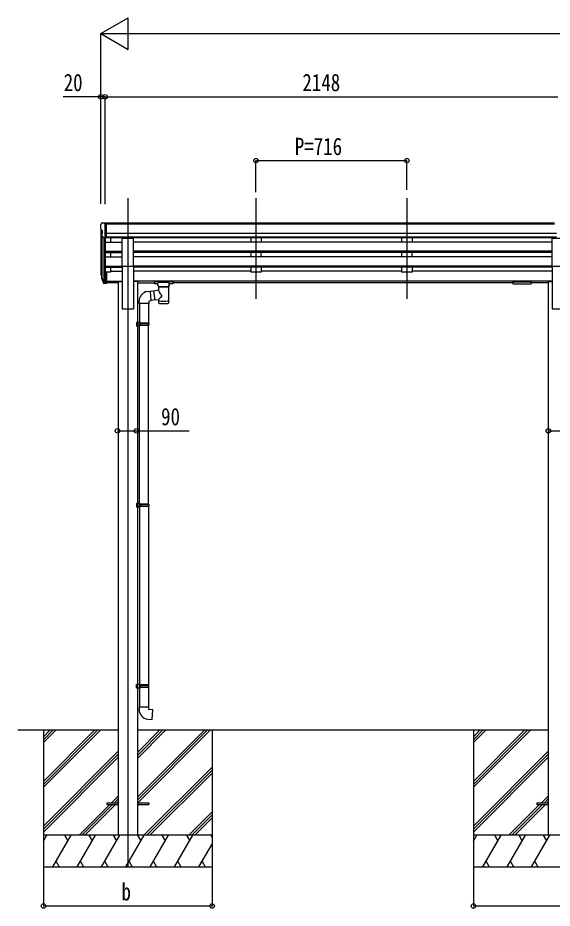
# Model space of a CAD drawing. Units: millimetres, scale not verified. Extents: x -10512 to 10512, y -7425 to 7425.
# Drawn here: x -4896 to -2361, y -4807 to -580 of the extents above; entities that cross this region are included whole.
import ezdxf
from ezdxf.enums import TextEntityAlignment as Align

# ---------------------------------------------------------------- set-up
doc = ezdxf.new("R2010")
doc.units = ezdxf.units.MM
doc.header["$LTSCALE"] = 30
for name, color, linetype in [('0-3_YKK_12', 2, 'Continuous'), ('0-4_YKK_13', 4, 'Continuous'), ('0-5_YKK_A1', 4, 'Continuous'), ('0-6_YKK_D', 6, 'Continuous')]:
    doc.layers.add(name, color=color, linetype=linetype)
doc.styles.add('ＭＳ ゴシック', font='')
doc.styles.get('ＭＳ ゴシック').set_extended_font_data('MS Gothic')

msp = doc.modelspace()

# ---------------------------------------------------------------- linework, layer by layer
at = {"layer": '0-3_YKK_12'}
for p, q in [((-4374.45, -1436.55), (-4374.45, -4610.96)), ((-3766.45, -1436.55), (-3766.45, -1914.07)), ((-3050.45, -1436.55), (-3050.45, -1914.07))]:
    msp.add_line(p, q, dxfattribs=at)
at = {"layer": '0-4_YKK_13'}
for p, q in [((-4504.45, -1562.31), (-4504.45, -1562.94)), ((-4497.54, -1553.51), (-4501.6, -1559.31)), ((-4494.45, -1552.94), (-4496.78, -1553.08)), ((-4494.45, -1552.94), (-4475.95, -1552.94)), ((-4482.45, -1625.92), (-4482.45, -1552.94)), ((-4475.95, -1552.94), (-4465.95, -1553.03)), ((-4475.95, -1624.92), (-4475.95, -1552.94)), ((-4465.95, -1554.54), (-4465.95, -1553.03)), ((-4501.91, -1584.12), (-4496.6, -1587.19)), ((-4496.45, -1587.45), (-4496.45, -1603.73)), ((-4490.07, -1624.11), (-4499.07, -1608.52)), ((-4482.45, -1625.92), (-4487.66, -1625.61)), ((-4475.95, -1624.92), (-4482.45, -1624.92)), ((-4401.95, -1758.39), (-4401.95, -1626.59)), ((-4401.95, -1626.59), (-4346.95, -1626.59)), ((-4346.95, -1758.39), (-4346.95, -1626.59)), ((-2361.95, -1758.39), (-2361.95, -1626.59)), ((-2361.95, -1626.59), (-2306.95, -1626.59)), ((-4401.95, -1758.39), (-4346.95, -1758.39)), ((-2361.95, -1758.39), (-2306.95, -1758.39)), ((-4501.35, -1800.85), (-4497.47, -1808.8)), ((-4500.75, -1799.47), (-4497.47, -1806.54)), ((-4499.04, -1812.13), (-4498.7, -1816.53)), ((-4498.7, -1816.53), (-4489.89, -1840.08)), ((-4498.08, -1815.97), (-4489.89, -1832.15)), ((-4488.88, -1831.02), (-4496.64, -1815.61)), ((-4482.45, -1786.66), (-4482.45, -1841.44)), ((-4475.95, -1786.66), (-4482.45, -1786.66)), ((-4475.95, -1786.66), (-4475.95, -1840.7)), ((-4482.45, -1831.69), (-4487.58, -1831.69)), ((-4482.45, -1833.5), (-4487.29, -1833.5)), ((-4482.45, -1841.44), (-4487.29, -1841.44)), ((-4475.95, -1826.79), (-4482.45, -1826.79)), ((-4475.95, -1831.67), (-4482.45, -1831.67)), ((-4475.95, -1840.7), (-4482.45, -1840.7)), ((-4248.45, -1831.24), (-4248.45, -1842)), ((-4163.45, -1830.58), (-4246.45, -1830.58)), ((-4163.45, -1832.76), (-4246.45, -1832.76)), ((-4231.95, -1842.67), (-4246.45, -1842.67)), ((-4231.95, -1849.47), (-4231.95, -1839.2)), ((-4227.85, -1871.55), (-4227.85, -1853.96)), ((-4182.05, -1853.98), (-4182.03, -1934.27)), ((-4177.95, -1849.47), (-4177.95, -1839.2)), ((-4163.45, -1842.67), (-4177.95, -1842.67)), ((-4161.45, -1831.24), (-4161.45, -1842)), ((-4161.45, -1831.43), (-4161.45, -1832.98)), ((-2547.45, -1831.24), (-2547.45, -1842)), ((-2547.45, -1831.43), (-2547.45, -1832.98)), ((-2545.45, -1830.58), (-2462.45, -1830.58)), ((-2545.45, -1832.76), (-2462.45, -1832.76)), ((-2545.45, -1842.67), (-2462.45, -1842.67)), ((-2460.45, -1831.24), (-2460.45, -1842)), ((-4281.81, -1879.48), (-4269.29, -1877.92)), ((-4252.78, -1877.33), (-4269.12, -1879.87)), ((-4253.07, -1875.46), (-4227.85, -1871.54)), ((-4253.07, -1875.46), (-4246.05, -1920.71)), ((-4321.21, -1935.49), (-4321.21, -1924.57)), ((-4275.21, -1935.49), (-4321.21, -1935.49)), ((-4319.25, -1935.49), (-4319.25, -2026.33)), ((-4277.25, -1935.49), (-4277.25, -2028.88)), ((-4246.34, -1918.84), (-4265.45, -1921.8)), ((-4227.85, -1917.89), (-4246.05, -1920.71)), ((-4227.86, -1934.27), (-4227.85, -1917.64)), ((-4317.25, -2026.38), (-4333.25, -2025.91)), ((-4333.25, -2025.91), (-4333.25, -2043.86)), ((-4317.25, -2028.38), (-4319.25, -2028.38)), ((-4276.25, -2028.88), (-4319.25, -2028.88)), ((-4317.25, -2028.38), (-4317.25, -2026.38)), ((-4314.77, -2030.88), (-4314.34, -2028.88)), ((-4275.25, -2030.88), (-4276.25, -2028.88)), ((-4317.25, -2043.38), (-4333.25, -2043.86)), ((-4275.25, -2030.88), (-4319.25, -2030.88)), ((-4275.25, -2038.88), (-4319.25, -2038.88)), ((-4276.25, -2040.88), (-4319.25, -2040.88)), ((-4319.25, -2885.58), (-4319.25, -2043.44)), ((-4317.25, -2043.38), (-4317.25, -2041.38)), ((-4277.25, -2888.14), (-4277.25, -2040.88)), ((-4275.25, -2038.88), (-4276.25, -2040.88)), ((-4275.25, -2030.88), (-4275.25, -2038.88)), ((-4317.25, -2885.64), (-4333.25, -2885.17)), ((-4333.25, -2885.17), (-4333.25, -2903.11)), ((-4317.25, -2902.64), (-4333.25, -2903.11)), ((-4317.25, -2887.64), (-4319.25, -2887.64)), ((-4276.25, -2888.14), (-4319.25, -2888.14)), ((-4275.25, -2890.14), (-4319.25, -2890.14)), ((-4275.25, -2898.14), (-4319.25, -2898.14)), ((-4276.25, -2900.14), (-4319.25, -2900.14)), ((-4319.25, -2902.7), (-4319.25, -3744.83)), ((-4317.25, -2887.64), (-4317.25, -2885.64)), ((-4317.25, -2902.64), (-4317.25, -2900.64)), ((-4314.77, -2890.14), (-4314.34, -2888.14)), ((-4277.25, -2900.14), (-4277.25, -3747.39)), ((-4275.25, -2890.14), (-4276.25, -2888.14)), ((-4275.25, -2898.14), (-4276.25, -2900.14)), ((-4275.25, -2890.14), (-4275.25, -2898.14)), ((-4317.25, -3744.89), (-4333.25, -3744.42)), ((-4333.25, -3762.36), (-4333.25, -3744.42)), ((-4317.25, -3761.89), (-4333.25, -3762.36)), ((-4276.25, -3747.39), (-4319.25, -3747.39)), ((-4275.25, -3749.39), (-4319.25, -3749.39)), ((-4275.25, -3757.39), (-4319.25, -3757.39)), ((-4276.25, -3759.39), (-4319.25, -3759.39)), ((-4317.25, -3759.89), (-4319.25, -3759.89)), ((-4319.25, -3761.95), (-4319.25, -3853.39)), ((-4317.25, -3744.89), (-4317.25, -3746.89)), ((-4317.25, -3759.89), (-4317.25, -3761.89)), ((-4314.77, -3757.39), (-4314.34, -3759.39)), ((-4277.25, -3759.39), (-4277.25, -3853.39)), ((-4275.25, -3749.39), (-4276.25, -3747.39)), ((-4275.25, -3757.39), (-4276.25, -3759.39)), ((-4275.25, -3757.39), (-4275.25, -3749.39)), ((-4275.25, -3853.39), (-4321.25, -3853.39)), ((-4321.25, -3853.39), (-4321.25, -3864.31)), ((-4275.25, -3863.39), (-4275.25, -3853.39)), ((-4474.45, -4306.46), (-4474.45, -4315.46)), ((-4474.45, -4306.46), (-4419.65, -4306.46)), ((-4329.25, -4306.46), (-4274.45, -4306.46)), ((-4274.45, -4306.46), (-4274.45, -4315.46)), ((-2434.45, -4306.46), (-2434.45, -4315.46)), ((-2434.45, -4306.46), (-2379.65, -4306.46)), ((-4474.45, -4315.46), (-4419.65, -4315.46)), ((-4329.25, -4315.46), (-4274.45, -4315.46)), ((-2434.45, -4315.46), (-2379.65, -4315.46))]:
    msp.add_line(p, q, dxfattribs=at)
for points in [[(-4246.45, -1830.58), (-4246.8, -1830.58), (-4247.33, -1830.61), (-4247.78, -1830.66), (-4248.08, -1830.74), (-4248.25, -1830.84), (-4248.37, -1830.97), (-4248.44, -1831.15), (-4248.45, -1831.24)], [(-4246.45, -1842.67), (-4246.8, -1842.66), (-4247.33, -1842.64), (-4247.78, -1842.59), (-4248.08, -1842.51), (-4248.25, -1842.41), (-4248.37, -1842.27), (-4248.44, -1842.09), (-4248.45, -1842)], [(-4227.85, -1853.96), (-4228.08, -1853.87), (-4229.43, -1853.13), (-4230.55, -1852.29), (-4231.3, -1851.42), (-4231.77, -1850.52), (-4231.94, -1849.64)], [(-4177.99, -1849.42), (-4177.96, -1849.77), (-4178.21, -1850.73), (-4178.73, -1851.61), (-4179.53, -1852.45), (-4180.65, -1853.25), (-4182.05, -1853.98)], [(-4161.45, -1831.24), (-4161.48, -1831.05), (-4161.57, -1830.91), (-4161.67, -1830.82), (-4161.77, -1830.76), (-4161.89, -1830.71), (-4162.18, -1830.65), (-4162.67, -1830.6), (-4163.21, -1830.58), (-4163.45, -1830.58)], [(-4161.45, -1842), (-4161.48, -1842.2), (-4161.57, -1842.34), (-4161.67, -1842.43), (-4161.77, -1842.49), (-4161.89, -1842.54), (-4162.18, -1842.6), (-4162.67, -1842.64), (-4163.21, -1842.66), (-4163.45, -1842.67)], [(-2547.45, -1831.24), (-2547.41, -1831.05), (-2547.32, -1830.91), (-2547.23, -1830.82), (-2547.13, -1830.76), (-2547, -1830.71), (-2546.71, -1830.65), (-2546.22, -1830.6), (-2545.68, -1830.58), (-2545.45, -1830.58)], [(-2547.45, -1842), (-2547.41, -1842.2), (-2547.32, -1842.34), (-2547.23, -1842.43), (-2547.13, -1842.49), (-2547, -1842.54), (-2546.71, -1842.6), (-2546.22, -1842.64), (-2545.68, -1842.66), (-2545.45, -1842.67)], [(-2462.45, -1830.58), (-2462.09, -1830.58), (-2461.56, -1830.61), (-2461.11, -1830.66), (-2460.81, -1830.74), (-2460.64, -1830.84), (-2460.52, -1830.97), (-2460.45, -1831.15), (-2460.45, -1831.24)], [(-2462.45, -1842.67), (-2462.09, -1842.66), (-2461.56, -1842.64), (-2461.11, -1842.59), (-2460.81, -1842.51), (-2460.64, -1842.41), (-2460.52, -1842.27), (-2460.45, -1842.09), (-2460.45, -1842)], [(-4269.29, -1877.92), (-4265.28, -1923.75), (-4275.21, -1925.49), (-4275.21, -1935.49)], [(-4317.25, -2041.38), (-4319.25, -2041.38), (-4319.25, -2028.38)], [(-4314.77, -2030.88), (-4314.77, -2038.88), (-4314.34, -2040.88)], [(-4317.25, -2900.64), (-4319.25, -2900.64), (-4319.25, -2887.64)], [(-4314.77, -2890.14), (-4314.77, -2898.14), (-4314.34, -2900.14)], [(-4317.25, -3746.89), (-4319.25, -3746.89), (-4319.25, -3759.89)], [(-4314.77, -3757.39), (-4314.77, -3749.39), (-4314.34, -3747.39)], [(-4280.17, -3909.13), (-4259.33, -3910.96), (-4255.32, -3865.13), (-4275.25, -3863.39)]]:
    msp.add_lwpolyline(points, dxfattribs=at)
for centre, radius, start, end in [((-4501.45, -1562.31), 3, 93, 180), ((-4302.45, -1562.94), 202, 180, 184.94904), ((-4496.72, -1554.08), 1, 93.5, 145), ((-4497.54, -1579.75), 6.18, 185.7035, 224.99897), ((-4496.48, -1607.02), 3, 94.7167, 210), ((-4496.75, -1603.73), 0.3, 274.7167, 0), ((-4496.75, -1587.45), 0.3, 0, 60), ((-4487.47, -1622.61), 3, 210, 266.5), ((-4473.26, -1791.74), 29.53, 186.50806, 197.98144), ((-4471.86, -1789.98), 30.41, 187.1552, 198.19734), ((-4275.3, -1924.93), 45.91, 98.14944, 179.55845), ((-4276.25, -3864.31), 45, 180, 265)]:
    msp.add_arc(centre, radius, start, end, dxfattribs=at)
for centre, major_axis, ratio, start_param, end_param in [((-4413.79, -1792.17), (-89.06, 1.43), 0.57596, 6.1962358, 6.3678173), ((-4414.58, -1785.49), (87.93, 4.42), 0.541684, 3.0659337, 3.2228513), ((-4497.73, -1812.13), (1.3, 0), 0.90356, 1.3700892, 3.347195), ((-4411.81, -1795.94), (-89.07, 0), 0.90356, 0.2056023, 0.2515348), ((-4412.53, -1792.07), (-88.05, 0), 0.90356, 0.2662965, 0.3003836), ((-4487.29, -1830.79), (-3, 0), 0.90356, 0.5235988, 1.5707963), ((-4487.29, -1838.73), (3, 0), 0.90356, 3.6651914, 4.712389), ((-4487.58, -1830.34), (-1.5, 0), 0.90356, 0.5235988, 1.5707963), ((-4246.45, -1832.98), (-2, 0), 0.109601, 4.712389, 6.2831853), ((-4204.95, -1839.2), (-27, 0), 0.122176, 3.1415927, 6.2831853), ((-4215.95, -1849.47), (-16, 0), 0.361356, 0, 0.0194874), ((-4204.93, -1854.43), (-22.92, 0.42), 0.07247, 0.0008089, 1.5716053), ((-4204.93, -1856.05), (-22.92, 0.42), 0.07247, 0.0008089, 1.5716053), ((-4204.96, -1854.43), (22.91, 0.42), 0.072511, 4.711586, 6.2823824), ((-4204.96, -1856.05), (22.91, 0.42), 0.072511, 4.711586, 6.2823824), ((-4163.45, -1832.98), (-2, 0), 0.109601, 3.1415927, 4.712389), ((-2545.45, -1832.98), (2, 0), 0.109601, 1.5707963, 3.1415927), ((-2462.45, -1832.98), (2, 0), 0.109601, 0, 1.5707963), ((-4204.95, -1898.09), (22.81, -26.62), 0.234429, 3.1563334, 4.5976381), ((-4207.5, -1895.44), (-20.32, -22.25), 0.045535, 4.9756507, 6.2441899), ((-4204.95, -1934.27), (-22.92, 0), 0.101955, 6.2829723, 9.4248207), ((-4204.95, -1921.83), (-22.91, 0), 0.122865, 6.2831853, 9.424778)]:
    msp.add_ellipse(centre, major_axis=major_axis, ratio=ratio, start_param=start_param, end_param=end_param, dxfattribs=at)
at = {"layer": '0-5_YKK_A1'}
for p, q in [((-2350.95, -1554.54), (-4475.95, -1554.54)), ((-2350.95, -1559.76), (-4475.95, -1559.76)), ((-4502.45, -1583.52), (-4502.45, -1786.3)), ((-4482.45, -1594.04), (-4482.45, -1786.66)), ((-2340.95, -1603.29), (-4475.95, -1603.29)), ((-4497.47, -1611.29), (-4497.47, -1813.01)), ((-4488.45, -1625.45), (-4488.45, -1831.44)), ((-4482.45, -1644.97), (-4401.95, -1644.97)), ((-2340.95, -1621.14), (-4475.95, -1621.14)), ((-2340.95, -1624.39), (-4475.95, -1624.39)), ((-4457.45, -1624.39), (-4457.45, -1646.46)), ((-2361.95, -1644.97), (-4346.95, -1644.97)), ((-3791.45, -1624.49), (-3791.45, -1644.87)), ((-3741.45, -1644.87), (-3791.45, -1644.87)), ((-3741.45, -1624.49), (-3741.45, -1644.87)), ((-3075.45, -1624.49), (-3075.45, -1644.87)), ((-3025.45, -1644.87), (-3075.45, -1644.87)), ((-3025.45, -1624.49), (-3025.45, -1644.87)), ((-4482.45, -1688.33), (-4401.95, -1688.33)), ((-4482.45, -1689.83), (-4401.95, -1689.83)), ((-2361.95, -1688.33), (-4346.95, -1688.33)), ((-2361.95, -1689.83), (-4346.95, -1689.83)), ((-4482.45, -1694.15), (-4401.95, -1694.15)), ((-4482.45, -1715.07), (-4401.95, -1715.07)), ((-4457.45, -1694.15), (-4457.45, -1715.07)), ((-2361.95, -1694.15), (-4346.95, -1694.15)), ((-2361.95, -1714.98), (-4346.95, -1714.98)), ((-3791.45, -1694.15), (-3791.45, -1714.98)), ((-3741.45, -1714.98), (-3791.45, -1714.98)), ((-3741.45, -1714.98), (-3741.45, -1694.15)), ((-3075.45, -1694.15), (-3075.45, -1714.98)), ((-3025.45, -1714.98), (-3075.45, -1714.98)), ((-3025.45, -1714.98), (-3025.45, -1694.15)), ((-4482.45, -1758.44), (-4401.95, -1758.44)), ((-4482.45, -1759.93), (-4401.95, -1759.93)), ((-4482.45, -1764.25), (-4401.95, -1764.25)), ((-4457.45, -1764.25), (-4457.45, -1787.3)), ((-4401.95, -1758.39), (-4401.95, -1960.96)), ((-4346.95, -1758.39), (-4346.95, -1960.96)), ((-2361.95, -1758.44), (-4346.95, -1758.39)), ((-2361.95, -1759.93), (-4346.95, -1759.93)), ((-2361.95, -1764.25), (-4346.95, -1764.25)), ((-3791.45, -1764.25), (-3791.45, -1787.3)), ((-3741.45, -1764.25), (-3741.45, -1787.3)), ((-3075.45, -1764.25), (-3075.45, -1787.3)), ((-3025.45, -1764.25), (-3025.45, -1787.3)), ((-2361.95, -1758.39), (-2361.95, -1960.96)), ((-4457.45, -1787.3), (-4475.95, -1787.3)), ((-4457.45, -1782.35), (-4401.95, -1782.35)), ((-3791.45, -1782.35), (-4346.95, -1782.35)), ((-3741.45, -1787.3), (-3791.45, -1787.3)), ((-3075.45, -1782.35), (-3741.45, -1782.35)), ((-3025.45, -1787.3), (-3075.45, -1787.3)), ((-2361.95, -1782.35), (-3025.45, -1782.35)), ((-4475.95, -1829.37), (-4401.95, -1829.37)), ((-4475.95, -1830.76), (-4401.95, -1830.76)), ((-4419.65, -1838.45), (-4475.95, -1838.45)), ((-4419.65, -1831.96), (-4419.65, -4460.96)), ((-4419.65, -1831.96), (-4401.95, -1831.96)), ((-2361.95, -1829.37), (-4346.95, -1829.37)), ((-2361.95, -1830.76), (-4346.95, -1830.76)), ((-4329.25, -1831.96), (-4346.95, -1831.96)), ((-4329.25, -1831.96), (-4329.25, -4460.96)), ((-4329.25, -1838.45), (-4248.45, -1838.45)), ((-2547.45, -1838.45), (-4161.45, -1838.45)), ((-2379.65, -1838.45), (-2460.45, -1838.45)), ((-2379.65, -1831.96), (-2379.65, -4460.96)), ((-2379.65, -1831.96), (-2361.95, -1831.96)), ((-4401.95, -1960.96), (-4346.95, -1960.96)), ((-2361.95, -1960.96), (-2306.95, -1960.96)), ((-4896.48, -3960.96), (-4419.65, -3960.96)), ((-4774.65, -3960.96), (-4774.65, -4610.96)), ((-4774.65, -4205.13), (-4530.47, -3960.96)), ((-4774.65, -4219.28), (-4516.32, -3960.96)), ((-4774.65, -4233.42), (-4502.18, -3960.96)), ((-4774.65, -4021.29), (-4714.32, -3960.96)), ((-4774.65, -4007.15), (-4728.46, -3960.96)), ((-4774.65, -3993), (-4742.6, -3960.96)), ((-4329.45, -4280.43), (-4009.97, -3960.96)), ((-4329.45, -4294.58), (-3995.82, -3960.96)), ((-4329.45, -4096.59), (-4193.82, -3960.96)), ((-4329.45, -4082.45), (-4207.96, -3960.96)), ((-4329.45, -4068.3), (-4222.1, -3960.96)), ((-4329.25, -3960.96), (-2379.65, -3960.96)), ((-4327.19, -4306.46), (-3981.68, -3960.96)), ((-3974.65, -3960.96), (-3974.65, -4610.96)), ((-2734.65, -3960.96), (-2734.65, -4610.96)), ((-2734.65, -4205.13), (-2490.47, -3960.96)), ((-2734.65, -4219.28), (-2476.32, -3960.96)), ((-2734.65, -4233.42), (-2462.18, -3960.96)), ((-2734.65, -4021.29), (-2674.32, -3960.96)), ((-2734.65, -4007.15), (-2688.46, -3960.96)), ((-2734.65, -3993), (-2702.6, -3960.96)), ((-4774.65, -4417.27), (-4419.85, -4062.47)), ((-4774.65, -4431.41), (-4419.85, -4076.61)), ((-4774.65, -4445.55), (-4419.85, -4090.75)), ((-2734.65, -4417.27), (-2379.85, -4062.47)), ((-2734.65, -4431.41), (-2379.85, -4076.61)), ((-2734.65, -4445.55), (-2379.85, -4090.75)), ((-4297.84, -4460.96), (-3974.65, -4137.77)), ((-4283.7, -4460.96), (-3974.65, -4151.91)), ((-4269.55, -4460.96), (-3974.65, -4166.05)), ((-4451.7, -4306.46), (-4419.85, -4274.6)), ((-4437.56, -4306.46), (-4419.85, -4288.74)), ((-4423.42, -4306.46), (-4419.65, -4302.68)), ((-2411.7, -4306.46), (-2379.85, -4274.6)), ((-2397.56, -4306.46), (-2379.85, -4288.74)), ((-2383.42, -4306.46), (-2379.85, -4302.88)), ((-4606.2, -4460.96), (-4460.7, -4315.46)), ((-4592.06, -4460.96), (-4446.56, -4315.46)), ((-4577.92, -4460.96), (-4432.42, -4315.46)), ((-4085.7, -4460.96), (-3974.65, -4349.9)), ((-2566.2, -4460.96), (-2420.7, -4315.46)), ((-2552.06, -4460.96), (-2406.56, -4315.46)), ((-2537.92, -4460.96), (-2392.42, -4315.46)), ((-4071.56, -4460.96), (-3974.65, -4364.04)), ((-4057.42, -4460.96), (-3974.65, -4378.18)), ((-3974.65, -4460.96), (-4774.65, -4460.96)), ((-4774.65, -4488.46), (-4758.77, -4460.96)), ((-4729.9, -4610.96), (-4643.3, -4460.96)), ((-4658.3, -4486.94), (-4673.3, -4460.96)), ((-4614.43, -4610.96), (-4527.83, -4460.96)), ((-4542.83, -4486.94), (-4557.83, -4460.96)), ((-4498.96, -4610.96), (-4412.36, -4460.96)), ((-4427.36, -4486.94), (-4442.36, -4460.96)), ((-4383.49, -4610.96), (-4296.89, -4460.96)), ((-4311.89, -4486.94), (-4326.89, -4460.96)), ((-4268.02, -4610.96), (-4181.42, -4460.96)), ((-4196.42, -4486.94), (-4211.42, -4460.96)), ((-4152.55, -4610.96), (-4065.95, -4460.96)), ((-4095.95, -4460.96), (-4080.95, -4486.94)), ((-3980.48, -4460.96), (-3974.65, -4471.06)), ((-1934.65, -4460.96), (-2734.65, -4460.96)), ((-2734.65, -4488.46), (-2718.77, -4460.96)), ((-2689.9, -4610.96), (-2603.3, -4460.96)), ((-2618.3, -4486.94), (-2633.3, -4460.96)), ((-2574.43, -4610.96), (-2487.83, -4460.96)), ((-2502.83, -4486.94), (-2517.83, -4460.96)), ((-2458.96, -4610.96), (-2372.36, -4460.96)), ((-2387.36, -4486.94), (-2402.36, -4460.96)), ((-4037.08, -4610.96), (-3974.65, -4502.82)), ((-4714.9, -4584.98), (-4699.9, -4610.96)), ((-4599.43, -4584.98), (-4584.43, -4610.96)), ((-4483.96, -4584.98), (-4468.96, -4610.96)), ((-4368.49, -4584.98), (-4353.49, -4610.96)), ((-4253.02, -4584.98), (-4238.02, -4610.96)), ((-4137.55, -4584.98), (-4122.55, -4610.96)), ((-4022.08, -4584.98), (-4007.08, -4610.96)), ((-2674.9, -4584.98), (-2659.9, -4610.96)), ((-2559.43, -4584.98), (-2544.43, -4610.96)), ((-2443.96, -4584.98), (-2428.96, -4610.96)), ((-4774.65, -4610.96), (-3974.65, -4610.96)), ((-2734.65, -4610.96), (-1934.65, -4610.96))]:
    msp.add_line(p, q, dxfattribs=at)
at = {"layer": '0-6_YKK_D'}
for p, q in [((-4502.45, -654.54), (-4372.54, -579.54)), ((-4372.54, -729.54), (-4372.54, -579.54)), ((-4502.45, -1462.12), (-4502.45, -653.54)), ((-4502.45, -654.54), (-4372.54, -729.54)), ((-4502.45, -654.54), (-4242.64, -654.54)), ((-4352.45, -654.54), (1831.55, -654.54)), ((-4502.45, -1463.12), (-4502.45, -953.54)), ((-4482.45, -1464.12), (-4482.45, -953.54)), ((-4482.45, -1464.12), (-4482.45, -953.54)), ((-4482.45, -954.54), (-2334.45, -954.54)), ((-3766.45, -1407.67), (-3766.45, -1256.56)), ((-3766.45, -1257.56), (-3050.45, -1257.56)), ((-3050.45, -1396.53), (-3050.45, -1256.56)), ((-2379.65, -2518.85), (-2379.65, -2541.51)), ((-4774.65, -4610.96), (-4774.65, -4797.67)), ((-3974.65, -4611.96), (-3974.65, -4797.67)), ((-2734.65, -4610.96), (-2734.65, -4797.67)), ((-4774.65, -4796.67), (-3974.65, -4796.67)), ((-2734.65, -4796.67), (-1934.65, -4796.67))]:
    msp.add_line(p, q, dxfattribs=at)
for points in [[(-4482.45, -954.54), (-4502.45, -954.54), (-4680.95, -954.54)], [(-4423.65, -2540.51), (-4333.25, -2540.51), (-4083.45, -2540.51)], [(-2379.65, -2540.51), (-2289.25, -2540.51), (-2039.45, -2540.51)]]:
    msp.add_lwpolyline(points, dxfattribs=at)
for centre in [(-4502.45, -954.54), (-4482.45, -954.54), (-4482.45, -954.54), (-3766.45, -1257.56), (-3050.45, -1257.56), (-4423.65, -2540.51), (-4333.25, -2540.51), (-2379.65, -2540.51), (-4774.65, -4796.67), (-3974.65, -4796.67), (-2734.65, -4796.67)]:
    msp.add_circle(centre, 10.62, dxfattribs=at)

# ---------------------------------------------------------------- texts
at = {"layer": '0-6_YKK_D', "style": 'ＭＳ ゴシック', "width": 0.8}
for s, p in [('20', (-4678.95, -952.54)), ('2148', (-3546.45, -952.54)), ('P=716', (-3582.45, -1256.26)), ('90', (-4216.75, -2539.21)), ('b', (-4404.65, -4795.37))]:
    msp.add_text(s, height=82.48, dxfattribs=at).set_placement(p, align=Align.BOTTOM_LEFT)

doc.saveas('drawing.dxf')
